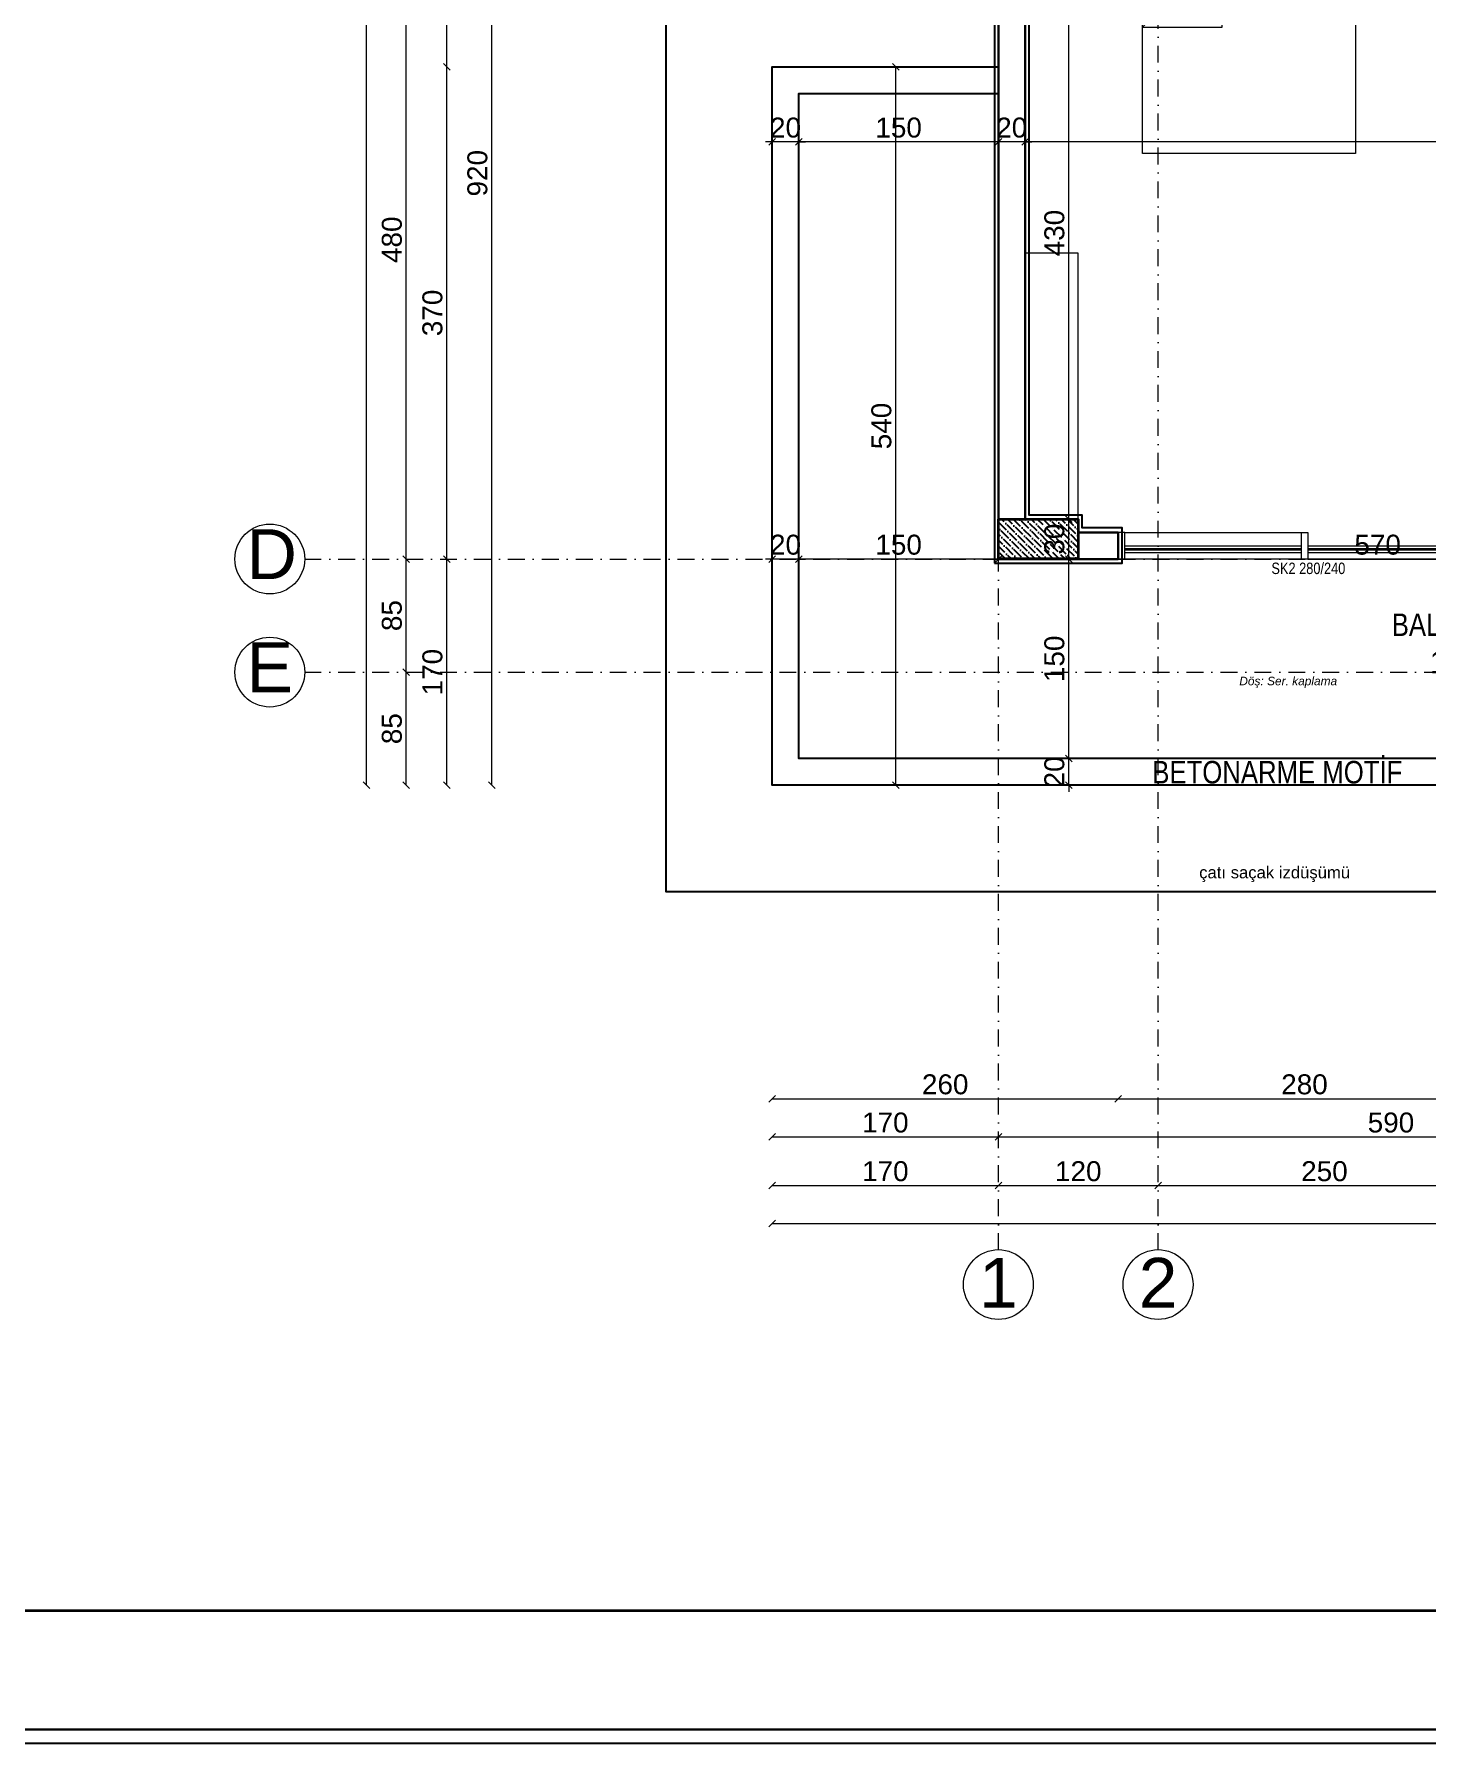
# Model space of a CAD drawing. Header units: millimetres. Extents: x 708 to 46452, y -4963 to 3960.
# Drawn here: x 14608 to 15655, y 1328 to 2613 of the extents above; entities that cross this region are included whole.
import ezdxf

# ---------------------------------------------------------------- set-up
doc = ezdxf.new("R2010")
doc.units = ezdxf.units.MM
for name, pattern in [('ACAD_ISO10W100', [18, 12, -3, 0, -3]), ('DASHDOT', [25.4, 12.7, -6.35, 0, -6.35]), ('DUZ', [0])]:
    doc.linetypes.add(name, pattern=pattern)
for name, color, linetype, lineweight in [('00_DUVAR', 22, 'Continuous', 30), ('00_IC_OLCU', 139, 'Continuous', 20), ('00_KOLON', 2, 'Continuous', 35), ('00_PENCERE', 103, 'Continuous', 13), ('00_TEFRİŞ', 251, 'Continuous', 9), ('AKS', 153, 'ACAD_ISO10W100', 20), ('aks ve noktalılar', 129, 'DASHDOT', 13), ('görünüş1', 251, 'Continuous', 35), ('TP-TEFRİŞ', 9, 'Continuous', 20), ('yYAZI', 221, 'Continuous', 30), ('Çerçeve', 8, 'Continuous', 30), ('ölçü yatay', 150, 'DUZ', 18)]:
    doc.layers.add(name, color=color, linetype=linetype, lineweight=lineweight)
for name, color, linetype in [('00_YAZI', 214, 'Continuous'), ('DUVARTARAMA', 7, 'Continuous'), ('SIVA', 135, 'Continuous')]:
    doc.layers.add(name, color=color, linetype=linetype)
doc.styles.add('ARIAL2', font='arial.ttf', dxfattribs={"width": 0.8})
doc.styles.add('arial_1_18', font='arial.ttf', dxfattribs={"height": 0.2})
doc.styles.add('ARİAL NARROW', font='ARIALN.TTF', dxfattribs={"width": 0.8})
doc.styles.get("Standard").update_dxf_attribs({"font": 'arial.ttf'})
doc.dimstyles.new('ALP_OLCU', dxfattribs={"dimscale": 0, "dimtxt": 15, "dimasz": 5, "dimexe": 0.18, "dimexo": 0.06, "dimgap": 3, "dimtad": 1, "dimdec": 0, "dimrnd": 0.1, "dimzin": 9, "dimdsep": 46, "dimtxsty": 'Standard', "dimblk": 'OBLIQUE', "dimcen": 0, "dimse1": 1, "dimse2": 1, "dimclrd": 256, "dimclre": 256, "dimclrt": 53, "dimadec": 0, "dimazin": 0, "dimtfac": 1, "dimtdec": 0, "dimtix": 1, "dimtmove": 1, "dimatfit": 3, "dimldrblk": 'ARCHTICK', "dimfxl": 0.18, "dimtolj": 1, "dimlwd": -1, "dimarcsym": 0})

# ---------------------------------------------------------------- blocks, each defined once
blk = doc.blocks.new('Yatak Çift Kişilik DWG-flat-8')
at = {"layer": '00_TEFRİŞ'}
for p, q in [((-80, 5.1), (-80, 195.1)), ((-80, 195.1), (80, 195.1)), ((-80, 5.1), (-80, 195.1)), ((80, 195.1), (80, 5.1)), ((80, 195.1), (80, 5.1)), ((20, 40.1), (80, 100.1)), ((20, 100.1), (20, 40.1)), ((80, 100.1), (20, 100.1)), ((-80, 55.1), (20, 55.1)), ((35, 55.1), (65, 55.1)), ((65, 55.1), (65, 15.1)), ((-125, 40.1), (-80, 40.1)), ((-125, 5.1), (-125, 40.1)), ((-80, 40.1), (20, 40.1)), ((-65, 15.1), (-65, 40.1)), ((-10, 40.1), (-10, 15.1)), ((10, 15.1), (10, 40.1)), ((125, 40.1), (80, 40.1)), ((125, 5.1), (125, 40.1)), ((-10, 15.1), (-65, 15.1)), ((65, 15.1), (10, 15.1)), ((-125, 0), (-125, 5.1)), ((125, 0), (-125, 0)), ((80, 5.1), (-80, 5.1)), ((80, 5.1), (125, 5.1)), ((125, 5.1), (125, 0))]:
    blk.add_line(p, q, dxfattribs=at)
blk = doc.blocks.new('SK2')
at = {"layer": '00_PENCERE', "lineweight": 15}
for p, q in [((199457, 67246.8), (199452, 67246.8)), ((199452, 67246.8), (199452, 67226.8)), ((199457, 67226.8), (199457, 67246.8)), ((199457, 67246.8), (199594.5, 67246.8)), ((199589.5, 67246.8), (199589.5, 67226.8)), ((199594.5, 67246.8), (199594.5, 67226.8)), ((199727, 67226.8), (199727, 67246.8)), ((199732, 67246.8), (199727, 67246.8)), ((199732, 67226.8), (199732, 67246.8)), ((199457, 67236.8), (199589.5, 67236.8)), ((199457, 67234.8), (199589.5, 67234.8)), ((199457, 67233.8), (199589.5, 67233.8)), ((199457, 67231.8), (199589.5, 67231.8)), ((199594.5, 67236.8), (199727, 67236.8)), ((199594.5, 67234.8), (199727, 67234.8)), ((199594.5, 67233.8), (199727, 67233.8)), ((199594.5, 67231.8), (199727, 67231.8)), ((199452, 67226.8), (199457, 67226.8)), ((199594.5, 67226.8), (199589.5, 67226.8)), ((199594.5, 67226.8), (199732, 67226.8))]:
    blk.add_line(p, q, dxfattribs=at)
at = {"layer": '00_PENCERE', "insert": (199567.2, 67215.4), "char_height": 8.594, "width": 97.846, "attachment_point": 7, "style": 'ARIAL2'}
blk.add_mtext('SK2 280/240', dxfattribs=at)
blk = doc.blocks.new('KOLON')
at = {"layer": 'DUVARTARAMA'}
h = blk.add_hatch(dxfattribs=at)
h.set_pattern_fill('ANSI36', color=8)
h.paths.add_polyline_path([(549.4, 3102.4), (579.4, 3102.4), (579.4, 3042.4), (549.4, 3042.4)])
at = {"layer": '00_KOLON'}
blk.add_lwpolyline([(549.4, 3102.4), (579.4, 3102.4), (579.4, 3042.4), (549.4, 3042.4), (549.4, 3102.4)], dxfattribs=at)
blk = doc.blocks.new('_Oblique')
at = {"color": 0, "linetype": 'ByBlock', "lineweight": -2}
blk.add_line((-0.5, -0.5), (0.5, 0.5), dxfattribs=at)
blk = doc.blocks.new('*D695')
at = {"layer": '00_IC_OLCU', "transparency": 16777216}
blk.add_line((15332.8, 3634.9), (15162.8, 3634.9), dxfattribs=at)
at = {"layer": 'Defpoints', "color": 0, "transparency": 16777216}
for p in [(15162.8, 3634.9), (15332.8, 3634.9), (15162.8, 2588.3)]:
    blk.add_point(p, dxfattribs=at)
at = {"layer": '00_IC_OLCU', "transparency": 16777216, "xscale": 5, "yscale": 5, "zscale": 5, "rotation": 180}
blk.add_blockref('_Oblique', (15162.8, 3634.9), dxfattribs=at)
at = {"layer": '00_IC_OLCU', "transparency": 16777216, "xscale": 5, "yscale": 5, "zscale": 5}
blk.add_blockref('_Oblique', (15332.8, 3634.9), dxfattribs=at)
at = {"layer": '00_IC_OLCU', "color": 53, "transparency": 16777216, "insert": (15247.8, 3645.6), "char_height": 15, "attachment_point": 5}
blk.add_mtext('\\A1;170', dxfattribs=at)
blk = doc.blocks.new('_ArchTick')
at = {"color": 0, "linetype": 'ByBlock', "const_width": 0.15}
blk.add_lwpolyline([(-0.5, -0.5), (0.5, 0.5)], dxfattribs=at)
blk = doc.blocks.new('*D698')
at = {"layer": '00_IC_OLCU', "transparency": 16777216}
blk.add_line((15332.8, 3607.9), (15162.8, 3607.9), dxfattribs=at)
at = {"layer": 'Defpoints', "color": 0, "transparency": 16777216}
for p in [(15162.8, 3607.9), (15332.8, 3223.3), (15162.8, 2588.3)]:
    blk.add_point(p, dxfattribs=at)
at = {"layer": '00_IC_OLCU', "transparency": 16777216, "xscale": 5, "yscale": 5, "zscale": 5, "rotation": 180}
blk.add_blockref('_Oblique', (15162.8, 3607.9), dxfattribs=at)
at = {"layer": '00_IC_OLCU', "transparency": 16777216, "xscale": 5, "yscale": 5, "zscale": 5}
blk.add_blockref('_Oblique', (15332.8, 3607.9), dxfattribs=at)
at = {"layer": '00_IC_OLCU', "color": 53, "transparency": 16777216, "insert": (15247.8, 3618.6), "char_height": 15, "attachment_point": 5}
blk.add_mtext('\\A1;170', dxfattribs=at)
blk = doc.blocks.new('*D703')
at = {"layer": '00_IC_OLCU', "transparency": 16777216}
blk.add_line((15727.8, 3585.4), (15162.8, 3585.4), dxfattribs=at)
at = {"layer": 'Defpoints', "color": 0, "transparency": 16777216}
for p in [(15162.8, 3585.4), (15727.8, 3223.3), (15162.8, 2588.3)]:
    blk.add_point(p, dxfattribs=at)
at = {"layer": '00_IC_OLCU', "transparency": 16777216, "xscale": 5, "yscale": 5, "zscale": 5, "rotation": 180}
blk.add_blockref('_Oblique', (15162.8, 3585.4), dxfattribs=at)
at = {"layer": '00_IC_OLCU', "transparency": 16777216, "xscale": 5, "yscale": 5, "zscale": 5}
blk.add_blockref('_Oblique', (15727.8, 3585.4), dxfattribs=at)
at = {"layer": '00_IC_OLCU', "color": 53, "transparency": 16777216, "insert": (15445.3, 3596.1), "char_height": 15, "attachment_point": 5}
blk.add_mtext('\\A1;565', dxfattribs=at)
blk = doc.blocks.new('*D719')
at = {"layer": '00_IC_OLCU', "transparency": 16777216}
blk.add_line((15162.8, 1719), (16302.8, 1719), dxfattribs=at)
at = {"layer": 'Defpoints', "color": 0, "transparency": 16777216}
for p in [(16302.8, 2133.3), (15162.8, 2048.3), (16302.8, 1719)]:
    blk.add_point(p, dxfattribs=at)
at = {"layer": '00_IC_OLCU', "transparency": 16777216, "xscale": 5, "yscale": 5, "zscale": 5, "rotation": 180}
blk.add_blockref('_Oblique', (15162.8, 1719), dxfattribs=at)
at = {"layer": '00_IC_OLCU', "transparency": 16777216, "xscale": 5, "yscale": 5, "zscale": 5}
blk.add_blockref('_Oblique', (16302.8, 1719), dxfattribs=at)
at = {"layer": '00_IC_OLCU', "color": 53, "transparency": 16777216, "insert": (15732.8, 1729.7), "char_height": 15, "attachment_point": 5}
blk.add_mtext('\\A1;1140', dxfattribs=at)
blk = doc.blocks.new('*D720')
at = {"layer": '00_IC_OLCU', "transparency": 16777216}
blk.add_line((15162.8, 1747.5), (15332.8, 1747.5), dxfattribs=at)
at = {"layer": 'Defpoints', "color": 0, "transparency": 16777216}
for p in [(15162.8, 2048.3), (15332.8, 1747.5), (15332.8, 1719)]:
    blk.add_point(p, dxfattribs=at)
at = {"layer": '00_IC_OLCU', "transparency": 16777216, "xscale": 5, "yscale": 5, "zscale": 5, "rotation": 180}
blk.add_blockref('_Oblique', (15162.8, 1747.5), dxfattribs=at)
at = {"layer": '00_IC_OLCU', "transparency": 16777216, "xscale": 5, "yscale": 5, "zscale": 5}
blk.add_blockref('_Oblique', (15332.8, 1747.5), dxfattribs=at)
at = {"layer": '00_IC_OLCU', "color": 53, "transparency": 16777216, "insert": (15247.8, 1758.1), "char_height": 15, "attachment_point": 5}
blk.add_mtext('\\A1;170', dxfattribs=at)
blk = doc.blocks.new('*D721')
at = {"layer": '00_IC_OLCU', "transparency": 16777216}
blk.add_line((15332.8, 1747.5), (15452.8, 1747.5), dxfattribs=at)
at = {"layer": 'Defpoints', "color": 0, "transparency": 16777216}
for p in [(15452.8, 1747.5), (15452.8, 1747.5), (15332.8, 1719)]:
    blk.add_point(p, dxfattribs=at)
at = {"layer": '00_IC_OLCU', "transparency": 16777216, "xscale": 5, "yscale": 5, "zscale": 5, "rotation": 180}
blk.add_blockref('_Oblique', (15332.8, 1747.5), dxfattribs=at)
at = {"layer": '00_IC_OLCU', "transparency": 16777216, "xscale": 5, "yscale": 5, "zscale": 5}
blk.add_blockref('_Oblique', (15452.8, 1747.5), dxfattribs=at)
at = {"layer": '00_IC_OLCU', "color": 53, "transparency": 16777216, "insert": (15392.8, 1758.1), "char_height": 15, "attachment_point": 5}
blk.add_mtext('\\A1;120', dxfattribs=at)
blk = doc.blocks.new('*D722')
at = {"layer": '00_IC_OLCU', "transparency": 16777216}
blk.add_line((15452.8, 1747.5), (15702.8, 1747.5), dxfattribs=at)
at = {"layer": 'Defpoints', "color": 0, "transparency": 16777216}
for p in [(15452.8, 1747.5), (15702.8, 1747.5), (15702.8, 1747.5)]:
    blk.add_point(p, dxfattribs=at)
at = {"layer": '00_IC_OLCU', "transparency": 16777216, "xscale": 5, "yscale": 5, "zscale": 5, "rotation": 180}
blk.add_blockref('_Oblique', (15452.8, 1747.5), dxfattribs=at)
at = {"layer": '00_IC_OLCU', "transparency": 16777216, "xscale": 5, "yscale": 5, "zscale": 5}
blk.add_blockref('_Oblique', (15702.8, 1747.5), dxfattribs=at)
at = {"layer": '00_IC_OLCU', "color": 53, "transparency": 16777216, "insert": (15577.8, 1758.1), "char_height": 15, "attachment_point": 5}
blk.add_mtext('\\A1;250', dxfattribs=at)
blk = doc.blocks.new('*D726')
at = {"layer": '00_IC_OLCU', "transparency": 16777216}
blk.add_line((15162.8, 1784.1), (15332.8, 1784.1), dxfattribs=at)
at = {"layer": 'Defpoints', "color": 0, "transparency": 16777216}
for p in [(15332.8, 2233.3), (15162.8, 2048.3), (15332.8, 1784.1)]:
    blk.add_point(p, dxfattribs=at)
at = {"layer": '00_IC_OLCU', "transparency": 16777216, "xscale": 5, "yscale": 5, "zscale": 5, "rotation": 180}
blk.add_blockref('_Oblique', (15162.8, 1784.1), dxfattribs=at)
at = {"layer": '00_IC_OLCU', "transparency": 16777216, "xscale": 5, "yscale": 5, "zscale": 5}
blk.add_blockref('_Oblique', (15332.8, 1784.1), dxfattribs=at)
at = {"layer": '00_IC_OLCU', "color": 53, "transparency": 16777216, "insert": (15247.8, 1794.7), "char_height": 15, "attachment_point": 5}
blk.add_mtext('\\A1;170', dxfattribs=at)
blk = doc.blocks.new('*D727')
at = {"layer": '00_IC_OLCU', "transparency": 16777216}
blk.add_line((15332.8, 1784.1), (15922.8, 1784.1), dxfattribs=at)
at = {"layer": 'Defpoints', "color": 0, "transparency": 16777216}
for p in [(15332.8, 2233.3), (15922.8, 2048.3), (15922.8, 1784.1)]:
    blk.add_point(p, dxfattribs=at)
at = {"layer": '00_IC_OLCU', "transparency": 16777216, "xscale": 5, "yscale": 5, "zscale": 5, "rotation": 180}
blk.add_blockref('_Oblique', (15332.8, 1784.1), dxfattribs=at)
at = {"layer": '00_IC_OLCU', "transparency": 16777216, "xscale": 5, "yscale": 5, "zscale": 5}
blk.add_blockref('_Oblique', (15922.8, 1784.1), dxfattribs=at)
at = {"layer": '00_IC_OLCU', "color": 53, "transparency": 16777216, "insert": (15627.8, 1794.7), "char_height": 15, "attachment_point": 5}
blk.add_mtext('\\A1;590', dxfattribs=at)
blk = doc.blocks.new('*D729')
at = {"layer": '00_IC_OLCU', "transparency": 16777216}
blk.add_line((15162.8, 1812.7), (15422.8, 1812.7), dxfattribs=at)
at = {"layer": 'Defpoints', "color": 0, "transparency": 16777216}
for p in [(15422.8, 2228.5), (15162.8, 2048.3), (15422.8, 1812.7)]:
    blk.add_point(p, dxfattribs=at)
at = {"layer": '00_IC_OLCU', "transparency": 16777216, "xscale": 5, "yscale": 5, "zscale": 5, "rotation": 180}
blk.add_blockref('_Oblique', (15162.8, 1812.7), dxfattribs=at)
at = {"layer": '00_IC_OLCU', "transparency": 16777216, "xscale": 5, "yscale": 5, "zscale": 5}
blk.add_blockref('_Oblique', (15422.8, 1812.7), dxfattribs=at)
at = {"layer": '00_IC_OLCU', "color": 53, "transparency": 16777216, "insert": (15292.8, 1823.4), "char_height": 15, "attachment_point": 5}
blk.add_mtext('\\A1;260', dxfattribs=at)
blk = doc.blocks.new('*D730')
at = {"layer": '00_IC_OLCU', "transparency": 16777216}
blk.add_line((15422.8, 1812.7), (15702.8, 1812.7), dxfattribs=at)
at = {"layer": 'Defpoints', "color": 0, "transparency": 16777216}
for p in [(15422.8, 2228.5), (15702.8, 2218.3), (15702.8, 1812.7)]:
    blk.add_point(p, dxfattribs=at)
at = {"layer": '00_IC_OLCU', "transparency": 16777216, "xscale": 5, "yscale": 5, "zscale": 5, "rotation": 180}
blk.add_blockref('_Oblique', (15422.8, 1812.7), dxfattribs=at)
at = {"layer": '00_IC_OLCU', "transparency": 16777216, "xscale": 5, "yscale": 5, "zscale": 5}
blk.add_blockref('_Oblique', (15702.8, 1812.7), dxfattribs=at)
at = {"layer": '00_IC_OLCU', "color": 53, "transparency": 16777216, "insert": (15562.8, 1823.4), "char_height": 15, "attachment_point": 5}
blk.add_mtext('\\A1;280', dxfattribs=at)
blk = doc.blocks.new('*D734')
at = {"layer": '00_IC_OLCU', "transparency": 16777216}
blk.add_line((14858, 2048.3), (14858, 3393.3), dxfattribs=at)
at = {"layer": 'Defpoints', "color": 0, "transparency": 16777216}
for p in [(14858, 3393.3), (15802.8, 3393.3), (15162.8, 2048.3)]:
    blk.add_point(p, dxfattribs=at)
at = {"layer": '00_IC_OLCU', "transparency": 16777216, "xscale": 5, "yscale": 5, "zscale": 5}
for p, rotation in [((14858, 3393.3), 90), ((14858, 2048.3), 270)]:
    blk.add_blockref('_Oblique', p, dxfattribs=dict(at, rotation=rotation))
at = {"layer": '00_IC_OLCU', "color": 53, "transparency": 16777216, "insert": (14847.3, 2720.8), "char_height": 15, "attachment_point": 5, "rotation": 90}
blk.add_mtext('\\A1;1345', dxfattribs=at)
blk = doc.blocks.new('*D735')
at = {"layer": '00_IC_OLCU', "transparency": 16777216}
blk.add_line((14887.7, 2048.3), (14887.7, 2133.3), dxfattribs=at)
at = {"layer": 'Defpoints', "color": 0, "transparency": 16777216}
for p in [(14858, 2133.3), (14887.7, 2133.3), (15162.8, 2048.3)]:
    blk.add_point(p, dxfattribs=at)
at = {"layer": '00_IC_OLCU', "transparency": 16777216, "xscale": 5, "yscale": 5, "zscale": 5}
for p, rotation in [((14887.7, 2133.3), 90), ((14887.7, 2048.3), 270)]:
    blk.add_blockref('_Oblique', p, dxfattribs=dict(at, rotation=rotation))
at = {"layer": '00_IC_OLCU', "color": 53, "transparency": 16777216, "insert": (14877, 2090.8), "char_height": 15, "attachment_point": 5, "rotation": 90}
blk.add_mtext('\\A1;85', dxfattribs=at)
blk = doc.blocks.new('*D736')
at = {"layer": '00_IC_OLCU', "transparency": 16777216}
blk.add_line((14887.7, 2133.3), (14887.7, 2218.3), dxfattribs=at)
at = {"layer": 'Defpoints', "color": 0, "transparency": 16777216}
for p in [(14858, 2218.3), (14887.7, 2218.3), (14858, 2133.3)]:
    blk.add_point(p, dxfattribs=at)
at = {"layer": '00_IC_OLCU', "transparency": 16777216, "xscale": 5, "yscale": 5, "zscale": 5}
for p, rotation in [((14887.7, 2218.3), 90), ((14887.7, 2133.3), 270)]:
    blk.add_blockref('_Oblique', p, dxfattribs=dict(at, rotation=rotation))
at = {"layer": '00_IC_OLCU', "color": 53, "transparency": 16777216, "insert": (14877, 2175.8), "char_height": 15, "attachment_point": 5, "rotation": 90}
blk.add_mtext('\\A1;85', dxfattribs=at)
blk = doc.blocks.new('*D737')
at = {"layer": '00_IC_OLCU', "transparency": 16777216}
blk.add_line((14887.7, 2218.3), (14887.7, 2698.3), dxfattribs=at)
at = {"layer": 'Defpoints', "color": 0, "transparency": 16777216}
for p in [(14887.7, 2698.3), (14887.7, 2698.3), (14858, 2218.3)]:
    blk.add_point(p, dxfattribs=at)
at = {"layer": '00_IC_OLCU', "transparency": 16777216, "xscale": 5, "yscale": 5, "zscale": 5}
for p, rotation in [((14887.7, 2698.3), 90), ((14887.7, 2218.3), 270)]:
    blk.add_blockref('_Oblique', p, dxfattribs=dict(at, rotation=rotation))
at = {"layer": '00_IC_OLCU', "color": 53, "transparency": 16777216, "insert": (14877, 2458.3), "char_height": 15, "attachment_point": 5, "rotation": 90}
blk.add_mtext('\\A1;480', dxfattribs=at)
blk = doc.blocks.new('*D741')
at = {"layer": '00_IC_OLCU', "transparency": 16777216}
blk.add_line((14918.2, 2048.3), (14918.2, 2218.3), dxfattribs=at)
at = {"layer": 'Defpoints', "color": 0, "transparency": 16777216}
for p in [(14918.2, 2218.3), (15332.8, 2218.3), (15162.8, 2048.3)]:
    blk.add_point(p, dxfattribs=at)
at = {"layer": '00_IC_OLCU', "transparency": 16777216, "xscale": 5, "yscale": 5, "zscale": 5}
for p, rotation in [((14918.2, 2218.3), 90), ((14918.2, 2048.3), 270)]:
    blk.add_blockref('_Oblique', p, dxfattribs=dict(at, rotation=rotation))
at = {"layer": '00_IC_OLCU', "color": 53, "transparency": 16777216, "insert": (14907.5, 2133.3), "char_height": 15, "attachment_point": 5, "rotation": 90}
blk.add_mtext('\\A1;170', dxfattribs=at)
blk = doc.blocks.new('*D742')
at = {"layer": '00_IC_OLCU', "transparency": 16777216}
blk.add_line((14918.2, 2218.3), (14918.2, 2588.3), dxfattribs=at)
at = {"layer": 'Defpoints', "color": 0, "transparency": 16777216}
for p in [(14918.2, 2588.3), (15162.8, 2588.3), (15332.8, 2218.3)]:
    blk.add_point(p, dxfattribs=at)
at = {"layer": '00_IC_OLCU', "transparency": 16777216, "xscale": 5, "yscale": 5, "zscale": 5}
for p, rotation in [((14918.2, 2588.3), 90), ((14918.2, 2218.3), 270)]:
    blk.add_blockref('_Oblique', p, dxfattribs=dict(at, rotation=rotation))
at = {"layer": '00_IC_OLCU', "color": 53, "transparency": 16777216, "insert": (14907.5, 2403.3), "char_height": 15, "attachment_point": 5, "rotation": 90}
blk.add_mtext('\\A1;370', dxfattribs=at)
blk = doc.blocks.new('*D743')
at = {"layer": '00_IC_OLCU', "transparency": 16777216}
blk.add_line((14918.2, 2588.3), (14918.2, 3223.3), dxfattribs=at)
at = {"layer": 'Defpoints', "color": 0, "transparency": 16777216}
for p in [(14918.2, 3223.3), (15332.8, 3223.3), (15162.8, 2588.3)]:
    blk.add_point(p, dxfattribs=at)
at = {"layer": '00_IC_OLCU', "transparency": 16777216, "xscale": 5, "yscale": 5, "zscale": 5}
for p, rotation in [((14918.2, 3223.3), 90), ((14918.2, 2588.3), 270)]:
    blk.add_blockref('_Oblique', p, dxfattribs=dict(at, rotation=rotation))
at = {"layer": '00_IC_OLCU', "color": 53, "transparency": 16777216, "insert": (14907.5, 2905.8), "char_height": 15, "attachment_point": 5, "rotation": 90}
blk.add_mtext('\\A1;635', dxfattribs=at)
blk = doc.blocks.new('*D745')
at = {"layer": '00_IC_OLCU', "transparency": 16777216}
blk.add_line((14952, 2048.3), (14952, 2968.3), dxfattribs=at)
at = {"layer": 'Defpoints', "color": 0, "transparency": 16777216}
for p in [(14952, 2968.3), (15332.8, 2968.3), (15162.8, 2048.3)]:
    blk.add_point(p, dxfattribs=at)
at = {"layer": '00_IC_OLCU', "transparency": 16777216, "xscale": 5, "yscale": 5, "zscale": 5}
for p, rotation in [((14952, 2968.3), 90), ((14952, 2048.3), 270)]:
    blk.add_blockref('_Oblique', p, dxfattribs=dict(at, rotation=rotation))
at = {"layer": '00_IC_OLCU', "color": 53, "transparency": 16777216, "insert": (14941.3, 2508.3), "char_height": 15, "attachment_point": 5, "rotation": 90}
blk.add_mtext('\\A1;920', dxfattribs=at)
blk = doc.blocks.new('*D778')
at = {"layer": '00_IC_OLCU', "transparency": 16777216}
for p, q in [((15385.6, 2068.3), (15385.6, 2073.3)), ((15385.6, 2048.3), (15385.6, 2068.3)), ((15385.6, 2048.3), (15385.6, 2043.3))]:
    blk.add_line(p, q, dxfattribs=at)
at = {"layer": 'Defpoints', "color": 0, "transparency": 16777216}
for p in [(15385.6, 2068.3), (15385.6, 2068.3), (15385.6, 2048.3)]:
    blk.add_point(p, dxfattribs=at)
at = {"layer": '00_IC_OLCU', "transparency": 16777216, "xscale": 5, "yscale": 5, "zscale": 5}
for p, rotation in [((15385.6, 2068.3), 270), ((15385.6, 2048.3), 90)]:
    blk.add_blockref('_Oblique', p, dxfattribs=dict(at, rotation=rotation))
at = {"layer": '00_IC_OLCU', "color": 53, "transparency": 16777216, "insert": (15374.9, 2058.3), "char_height": 15, "attachment_point": 5, "rotation": 90}
blk.add_mtext('\\A1;20', dxfattribs=at)
blk = doc.blocks.new('*D779')
at = {"layer": '00_IC_OLCU', "transparency": 16777216}
blk.add_line((15385.6, 2068.3), (15385.6, 2218.3), dxfattribs=at)
at = {"layer": 'Defpoints', "color": 0, "transparency": 16777216}
for p in [(15385.6, 2218.3), (15392.8, 2218.3), (15385.6, 2068.3)]:
    blk.add_point(p, dxfattribs=at)
at = {"layer": '00_IC_OLCU', "transparency": 16777216, "xscale": 5, "yscale": 5, "zscale": 5}
for p, rotation in [((15385.6, 2218.3), 90), ((15385.6, 2068.3), 270)]:
    blk.add_blockref('_Oblique', p, dxfattribs=dict(at, rotation=rotation))
at = {"layer": '00_IC_OLCU', "color": 53, "transparency": 16777216, "insert": (15374.9, 2143.3), "char_height": 15, "attachment_point": 5, "rotation": 90}
blk.add_mtext('\\A1;150', dxfattribs=at)
blk = doc.blocks.new('*D780')
at = {"layer": '00_IC_OLCU', "transparency": 16777216}
blk.add_line((15385.6, 2218.3), (15385.6, 2248.3), dxfattribs=at)
at = {"layer": 'Defpoints', "color": 0, "transparency": 16777216}
for p in [(15385.6, 2248.3), (15392.8, 2248.3), (15392.8, 2218.3)]:
    blk.add_point(p, dxfattribs=at)
at = {"layer": '00_IC_OLCU', "transparency": 16777216, "xscale": 5, "yscale": 5, "zscale": 5}
for p, rotation in [((15385.6, 2248.3), 90), ((15385.6, 2218.3), 270)]:
    blk.add_blockref('_Oblique', p, dxfattribs=dict(at, rotation=rotation))
at = {"layer": '00_IC_OLCU', "color": 53, "transparency": 16777216, "insert": (15374.9, 2233.3), "char_height": 15, "attachment_point": 5, "rotation": 90}
blk.add_mtext('\\A1;30', dxfattribs=at)
blk = doc.blocks.new('*D781')
at = {"layer": '00_IC_OLCU', "transparency": 16777216}
blk.add_line((15385.6, 2248.3), (15385.6, 2678.3), dxfattribs=at)
at = {"layer": 'Defpoints', "color": 0, "transparency": 16777216}
for p in [(15385.6, 2678.3), (15392.8, 2678.3), (15392.8, 2248.3)]:
    blk.add_point(p, dxfattribs=at)
at = {"layer": '00_IC_OLCU', "transparency": 16777216, "xscale": 5, "yscale": 5, "zscale": 5}
for p, rotation in [((15385.6, 2678.3), 90), ((15385.6, 2248.3), 270)]:
    blk.add_blockref('_Oblique', p, dxfattribs=dict(at, rotation=rotation))
at = {"layer": '00_IC_OLCU', "color": 53, "transparency": 16777216, "insert": (15374.9, 2463.3), "char_height": 15, "attachment_point": 5, "rotation": 90}
blk.add_mtext('\\A1;430', dxfattribs=at)
blk = doc.blocks.new('*D789')
at = {"layer": '00_IC_OLCU', "transparency": 16777216}
blk.add_line((15255.6, 2048.3), (15255.6, 2588.3), dxfattribs=at)
at = {"layer": 'Defpoints', "color": 0, "transparency": 16777216}
for p in [(15162.8, 2588.3), (15255.6, 2588.3), (15162.8, 2048.3)]:
    blk.add_point(p, dxfattribs=at)
at = {"layer": '00_IC_OLCU', "transparency": 16777216, "xscale": 5, "yscale": 5, "zscale": 5}
for p, rotation in [((15255.6, 2588.3), 90), ((15255.6, 2048.3), 270)]:
    blk.add_blockref('_Oblique', p, dxfattribs=dict(at, rotation=rotation))
at = {"layer": '00_IC_OLCU', "color": 53, "transparency": 16777216, "insert": (15244.9, 2318.3), "char_height": 15, "attachment_point": 5, "rotation": 90}
blk.add_mtext('\\A1;540', dxfattribs=at)
blk = doc.blocks.new('*D820')
at = {"layer": '00_IC_OLCU', "transparency": 16777216}
blk.add_line((16282.8, 2531.9), (15352.8, 2531.9), dxfattribs=at)
at = {"layer": 'Defpoints', "color": 0, "transparency": 16777216}
for p in [(15352.8, 2531.9), (16282.8, 2508.3), (15352.8, 2448.3)]:
    blk.add_point(p, dxfattribs=at)
at = {"layer": '00_IC_OLCU', "transparency": 16777216, "xscale": 5, "yscale": 5, "zscale": 5, "rotation": 180}
blk.add_blockref('_Oblique', (15352.8, 2531.9), dxfattribs=at)
at = {"layer": '00_IC_OLCU', "transparency": 16777216, "xscale": 5, "yscale": 5, "zscale": 5}
blk.add_blockref('_Oblique', (16282.8, 2531.9), dxfattribs=at)
at = {"layer": '00_IC_OLCU', "color": 53, "transparency": 16777216, "insert": (15817.8, 2542.5), "char_height": 15, "attachment_point": 5}
blk.add_mtext('\\A1;930', dxfattribs=at)
blk = doc.blocks.new('*D821')
at = {"layer": '00_IC_OLCU', "transparency": 16777216}
for p, q in [((15332.8, 2531.9), (15327.8, 2531.9)), ((15352.8, 2531.9), (15332.8, 2531.9)), ((15352.8, 2531.9), (15357.8, 2531.9))]:
    blk.add_line(p, q, dxfattribs=at)
at = {"layer": 'Defpoints', "color": 0, "transparency": 16777216}
for p in [(15332.8, 2568.3), (15332.8, 2531.9), (15352.8, 2448.3)]:
    blk.add_point(p, dxfattribs=at)
at = {"layer": '00_IC_OLCU', "transparency": 16777216, "xscale": 5, "yscale": 5, "zscale": 5}
blk.add_blockref('_Oblique', (15332.8, 2531.9), dxfattribs=at)
at = {"layer": '00_IC_OLCU', "transparency": 16777216, "xscale": 5, "yscale": 5, "zscale": 5, "rotation": 180}
blk.add_blockref('_Oblique', (15352.8, 2531.9), dxfattribs=at)
at = {"layer": '00_IC_OLCU', "color": 53, "transparency": 16777216, "insert": (15342.8, 2542.5), "char_height": 15, "attachment_point": 5}
blk.add_mtext('\\A1;20', dxfattribs=at)
blk = doc.blocks.new('*D822')
at = {"layer": '00_IC_OLCU', "transparency": 16777216}
blk.add_line((15332.8, 2531.9), (15182.8, 2531.9), dxfattribs=at)
at = {"layer": 'Defpoints', "color": 0, "transparency": 16777216}
for p in [(15182.8, 2568.3), (15332.8, 2568.3), (15182.8, 2531.9)]:
    blk.add_point(p, dxfattribs=at)
at = {"layer": '00_IC_OLCU', "transparency": 16777216, "xscale": 5, "yscale": 5, "zscale": 5, "rotation": 180}
blk.add_blockref('_Oblique', (15182.8, 2531.9), dxfattribs=at)
at = {"layer": '00_IC_OLCU', "transparency": 16777216, "xscale": 5, "yscale": 5, "zscale": 5}
blk.add_blockref('_Oblique', (15332.8, 2531.9), dxfattribs=at)
at = {"layer": '00_IC_OLCU', "color": 53, "transparency": 16777216, "insert": (15257.8, 2542.5), "char_height": 15, "attachment_point": 5}
blk.add_mtext('\\A1;150', dxfattribs=at)
blk = doc.blocks.new('*D823')
at = {"layer": '00_IC_OLCU', "transparency": 16777216}
for p, q in [((15162.8, 2531.9), (15157.8, 2531.9)), ((15182.8, 2531.9), (15162.8, 2531.9)), ((15182.8, 2531.9), (15187.8, 2531.9))]:
    blk.add_line(p, q, dxfattribs=at)
at = {"layer": 'Defpoints', "color": 0, "transparency": 16777216}
for p in [(15162.8, 2588.3), (15182.8, 2568.3), (15162.8, 2531.9)]:
    blk.add_point(p, dxfattribs=at)
at = {"layer": '00_IC_OLCU', "transparency": 16777216, "xscale": 5, "yscale": 5, "zscale": 5}
blk.add_blockref('_Oblique', (15162.8, 2531.9), dxfattribs=at)
at = {"layer": '00_IC_OLCU', "transparency": 16777216, "xscale": 5, "yscale": 5, "zscale": 5, "rotation": 180}
blk.add_blockref('_Oblique', (15182.8, 2531.9), dxfattribs=at)
at = {"layer": '00_IC_OLCU', "color": 53, "transparency": 16777216, "insert": (15172.8, 2542.5), "char_height": 15, "attachment_point": 5}
blk.add_mtext('\\A1;20', dxfattribs=at)
blk = doc.blocks.new('*D829')
at = {"layer": '00_IC_OLCU', "transparency": 16777216}
blk.add_line((15902.8, 2218.3), (15332.8, 2218.3), dxfattribs=at)
at = {"layer": 'Defpoints', "color": 0, "transparency": 16777216}
for p in [(15332.8, 2218.3), (15332.8, 2218.3), (15902.8, 2218.3)]:
    blk.add_point(p, dxfattribs=at)
at = {"layer": '00_IC_OLCU', "transparency": 16777216, "xscale": 5, "yscale": 5, "zscale": 5, "rotation": 180}
blk.add_blockref('_Oblique', (15332.8, 2218.3), dxfattribs=at)
at = {"layer": '00_IC_OLCU', "transparency": 16777216, "xscale": 5, "yscale": 5, "zscale": 5}
blk.add_blockref('_Oblique', (15902.8, 2218.3), dxfattribs=at)
at = {"layer": '00_IC_OLCU', "color": 53, "transparency": 16777216, "insert": (15617.8, 2229), "char_height": 15, "attachment_point": 5}
blk.add_mtext('\\A1;570', dxfattribs=at)
blk = doc.blocks.new('*D830')
at = {"layer": '00_IC_OLCU', "transparency": 16777216}
blk.add_line((15332.8, 2218.3), (15182.8, 2218.3), dxfattribs=at)
at = {"layer": 'Defpoints', "color": 0, "transparency": 16777216}
for p in [(15182.8, 2218.3), (15332.8, 2218.3), (15182.8, 2068.3)]:
    blk.add_point(p, dxfattribs=at)
at = {"layer": '00_IC_OLCU', "transparency": 16777216, "xscale": 5, "yscale": 5, "zscale": 5, "rotation": 180}
blk.add_blockref('_Oblique', (15182.8, 2218.3), dxfattribs=at)
at = {"layer": '00_IC_OLCU', "transparency": 16777216, "xscale": 5, "yscale": 5, "zscale": 5}
blk.add_blockref('_Oblique', (15332.8, 2218.3), dxfattribs=at)
at = {"layer": '00_IC_OLCU', "color": 53, "transparency": 16777216, "insert": (15257.8, 2229), "char_height": 15, "attachment_point": 5}
blk.add_mtext('\\A1;150', dxfattribs=at)
blk = doc.blocks.new('*D831')
at = {"layer": '00_IC_OLCU', "transparency": 16777216}
for p, q in [((15162.8, 2218.3), (15157.8, 2218.3)), ((15182.8, 2218.3), (15162.8, 2218.3)), ((15182.8, 2218.3), (15187.8, 2218.3))]:
    blk.add_line(p, q, dxfattribs=at)
at = {"layer": 'Defpoints', "color": 0, "transparency": 16777216}
for p in [(15162.8, 2218.3), (15182.8, 2068.3), (15162.8, 2048.3)]:
    blk.add_point(p, dxfattribs=at)
at = {"layer": '00_IC_OLCU', "transparency": 16777216, "xscale": 5, "yscale": 5, "zscale": 5}
blk.add_blockref('_Oblique', (15162.8, 2218.3), dxfattribs=at)
at = {"layer": '00_IC_OLCU', "transparency": 16777216, "xscale": 5, "yscale": 5, "zscale": 5, "rotation": 180}
blk.add_blockref('_Oblique', (15182.8, 2218.3), dxfattribs=at)
at = {"layer": '00_IC_OLCU', "color": 53, "transparency": 16777216, "insert": (15172.8, 2229), "char_height": 15, "attachment_point": 5}
blk.add_mtext('\\A1;20', dxfattribs=at)
blk = doc.blocks.new('RERG')
at = {"layer": '00_IC_OLCU'}
for base, p1, p2, picture, middle in [((15162.8, 3634.9), (15332.8, 3634.9), (15162.8, 2588.3), '*D695', (15247.8, 3645.6)), ((15162.8, 3607.9), (15332.8, 3223.3), (15162.8, 2588.3), '*D698', (15247.8, 3618.6)), ((15162.8, 3585.4), (15727.8, 3223.3), (15162.8, 2588.3), '*D703', (15445.3, 3596.1)), ((15162.8, 2531.9), (15182.8, 2568.3), (15162.8, 2588.3), '*D823', (15172.8, 2542.5)), ((15182.8, 2531.9), (15332.8, 2568.3), (15182.8, 2568.3), '*D822', (15257.8, 2542.5)), ((15332.8, 2531.9), (15352.8, 2448.3), (15332.8, 2568.3), '*D821', (15342.8, 2542.5)), ((15352.8, 2531.9), (16282.8, 2508.3), (15352.8, 2448.3), '*D820', (15817.8, 2542.5)), ((15162.8, 2218.3), (15182.8, 2068.3), (15162.8, 2048.3), '*D831', (15172.8, 2229)), ((15182.8, 2218.3), (15332.8, 2218.3), (15182.8, 2068.3), '*D830', (15257.8, 2229)), ((15332.8, 2218.3), (15902.8, 2218.3), (15332.8, 2218.3), '*D829', (15617.8, 2229)), ((15332.8, 1784.1), (15162.8, 2048.3), (15332.8, 2233.3), '*D726', (15247.8, 1794.7)), ((15422.8, 1812.7), (15162.8, 2048.3), (15422.8, 2228.5), '*D729', (15292.8, 1823.4)), ((15922.8, 1784.1), (15332.8, 2233.3), (15922.8, 2048.3), '*D727', (15627.8, 1794.7)), ((15702.8, 1812.7), (15422.8, 2228.5), (15702.8, 2218.3), '*D730', (15562.8, 1823.4)), ((16302.8, 1719), (15162.8, 2048.3), (16302.8, 2133.3), '*D719', (15732.8, 1729.7)), ((15332.8, 1747.5), (15162.8, 2048.3), (15332.8, 1719), '*D720', (15247.8, 1758.1)), ((15452.8, 1747.5), (15332.8, 1719), (15452.8, 1747.5), '*D721', (15392.8, 1758.1)), ((15702.8, 1747.5), (15452.8, 1747.5), (15702.8, 1747.5), '*D722', (15577.8, 1758.1))]:
    dim = blk.add_linear_dim(base=base, p1=p1, p2=p2, dimstyle='ALP_OLCU', override={"dimscale": 1}, dxfattribs=at)
    dim.commit()
    dim.dimension.update_dxf_attribs({"geometry": picture, "text_midpoint": middle})
for base, p1, p2, picture, middle in [((14858, 3393.3), (15162.8, 2048.3), (15802.8, 3393.3), '*D734', (14847.3, 2720.8)), ((14918.2, 3223.3), (15162.8, 2588.3), (15332.8, 3223.3), '*D743', (14907.5, 2905.8)), ((14952, 2968.3), (15162.8, 2048.3), (15332.8, 2968.3), '*D745', (14941.3, 2508.3)), ((14887.7, 2698.3), (14858, 2218.3), (14887.7, 2698.3), '*D737', (14877, 2458.3)), ((15385.6, 2678.3), (15392.8, 2248.3), (15392.8, 2678.3), '*D781', (15374.9, 2463.3)), ((14918.2, 2588.3), (15332.8, 2218.3), (15162.8, 2588.3), '*D742', (14907.5, 2403.3)), ((15255.6, 2588.3), (15162.8, 2048.3), (15162.8, 2588.3), '*D789', (15244.9, 2318.3)), ((15385.6, 2248.3), (15392.8, 2218.3), (15392.8, 2248.3), '*D780', (15374.9, 2233.3)), ((14887.7, 2218.3), (14858, 2133.3), (14858, 2218.3), '*D736', (14877, 2175.8)), ((14918.2, 2218.3), (15162.8, 2048.3), (15332.8, 2218.3), '*D741', (14907.5, 2133.3)), ((15385.6, 2218.3), (15385.6, 2068.3), (15392.8, 2218.3), '*D779', (15374.9, 2143.3)), ((14887.7, 2133.3), (15162.8, 2048.3), (14858, 2133.3), '*D735', (14877, 2090.8)), ((15385.6, 2068.3), (15385.6, 2048.3), (15385.6, 2068.3), '*D778', (15374.9, 2058.3))]:
    dim = blk.add_linear_dim(base=base, p1=p1, p2=p2, angle=90, dimstyle='ALP_OLCU', override={"dimscale": 1}, dxfattribs=at)
    dim.commit()
    dim.dimension.update_dxf_attribs({"geometry": picture, "text_midpoint": middle})

msp = doc.modelspace()

# ---------------------------------------------------------------- linework, layer by layer
for points in [[(15332.776, 2728.138), (15082.776, 2728.138), (15082.776, 1968.33), (16002.776, 1968.33), (16002.776, 2053.33), (16382.776, 2053.33), (16382.776, 3473.33), (15720.776, 3473.33), (15720.776, 3223.33)], [(15922.776, 2133.33), (15922.776, 2048.33), (15162.776, 2048.33), (15162.776, 2588.33), (15332.776, 2588.33)], [(15902.776, 2133.33), (15902.776, 2068.33), (15182.776, 2068.33), (15182.776, 2568.33), (15332.776, 2568.33)]]:
    msp.add_lwpolyline(points)
at = {"layer": '00_DUVAR'}
for p, q in [((15352.776, 2248.33), (15352.776, 2678.33)), ((15422.776, 2238.33), (15392.776, 2238.33))]:
    msp.add_line(p, q, dxfattribs=at)
for points in [[(15422.776, 2218.33), (15332.776, 2218.33), (15332.776, 2968.33)], [(15422.776, 2238.733), (15422.776, 2218.33)]]:
    msp.add_lwpolyline(points, dxfattribs=at)
at = {"layer": 'AKS', "color": 30, "linetype": 'Continuous', "lineweight": 5}
for centre in [(14785.221, 2218.33), (14785.221, 2133.33), (15332.776, 1672.97), (15452.776, 1672.97)]:
    msp.add_circle(centre, 26.25, dxfattribs=at)
at = {"layer": 'aks ve noktalılar'}
for points in [[(15332.776, 1698.934), (15332.776, 3688.783)], [(15452.776, 1698.934), (15452.776, 3688.783)], [(14811.185, 2218.33), (16582.776, 2218.33)], [(14811.185, 2133.33), (16582.776, 2133.33)]]:
    msp.add_lwpolyline(points, dxfattribs=at)
at = {"layer": 'görünüş1'}
msp.add_line((10275.445, 1427.974), (34041.726, 1427.974), dxfattribs=at)
at = {"layer": 'SIVA'}
msp.add_lwpolyline([(15329.776, 2215.33), (15425.776, 2215.33), (15425.776, 2241.733), (15395.776, 2241.733), (15395.776, 2251.33), (15355.776, 2251.33), (15355.776, 2675.33), (15395.776, 2675.33), (15395.776, 2715.138), (15652.498, 2715.138), (15652.498, 2731.138), (15355.776, 2731.138), (15355.776, 2971.33), (15329.776, 2971.33)], close=True, dxfattribs=at)
at = {"layer": 'TP-TEFRİŞ'}
msp.add_lwpolyline([(15352.776, 2248.33), (15392.776, 2248.33), (15392.776, 2448.33), (15352.776, 2448.33)], dxfattribs=at)
at = {"layer": 'Çerçeve'}
for p, q in [((3680.496, 1338.558), (20864.937, 1338.558)), ((6228.153, 1327.81), (20864.937, 1328.367))]:
    msp.add_line(p, q, dxfattribs=at)

# ---------------------------------------------------------------- block references
at = {"layer": '00_DUVAR'}
msp.add_blockref('SK2', (-184029.241, -65008.503), dxfattribs=at)
at = {"layer": '00_KOLON', "rotation": 90}
msp.add_blockref('KOLON', (18435.208, 1668.938), dxfattribs=at)
at = {"layer": 'TP-TEFRİŞ', "rotation": 180}
msp.add_blockref('Yatak Çift Kişilik DWG-flat-8', (15521.055, 2718.138), dxfattribs=at)
at = {"layer": 'ölçü yatay'}
msp.add_blockref('RERG', (0, 0), dxfattribs=at)

# ---------------------------------------------------------------- texts
at = {"layer": '00_YAZI', "char_height": 16.875, "width": 303.06029, "attachment_point": 9, "style": 'ARİAL NARROW'}
for s, insert in [('{\\W1;BALKON\\P19 m²}', (15706.801, 2132.11)), ('{\\W1;BETONARME MOTİF}', (15636.355, 2049.433))]:
    msp.add_mtext(s, dxfattribs=dict(at, insert=insert))
at = {"layer": 'AKS', "color": 30, "linetype": 'Continuous', "lineweight": 5, "style": 'arial_1_18'}
for s, p in [('D', (14767.779, 2203.23)), ('E', (14767.779, 2118.23)), ('1', (15318.209, 1655.528)), ('2', (15438.209, 1655.528))]:
    msp.add_text(s, height=37.5, dxfattribs=at).set_placement(p)
at = {"layer": 'yYAZI', "insert": (15513.821, 2129.826), "char_height": 6.4, "width": 95.25986, "attachment_point": 1}
msp.add_mtext('{\\fArial|b0|i1|c162|p34;Döş: Ser. kaplama}', dxfattribs=at)
at = {"layer": 'yYAZI', "insert": (15483.688, 1975.551), "char_height": 8.96, "width": 154.51184, "attachment_point": 7, "rotation": 360}
msp.add_mtext('çatı saçak izdüşümü', dxfattribs=at)

doc.saveas('drawing.dxf')
